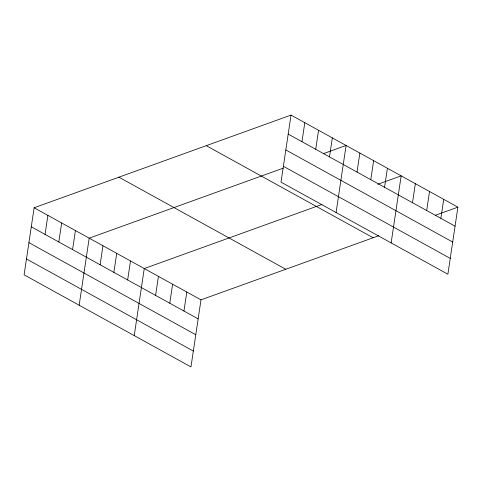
<?xml version="1.0" encoding="UTF-8"?>
<svg xmlns="http://www.w3.org/2000/svg" width="482" height="482" viewBox="0 0 482 482"><rect width="100%" height="100%" fill="white"/><g stroke="black" fill="none" stroke-linecap="round" stroke-linejoin="round"><path stroke-width="0.72" d="M291.032 115.084L281.012 182.142L447.88 274.228L457.9 207.164L291.032 115.084L34.12 207.772L24.1 274.836L190.968 366.916L200.988 299.858L378.774 235.716M45.049 234.391L47.887 215.37M58.816 241.982L61.654 222.967M72.577 249.58L75.421 230.565M79.169 305.22L89.188 238.162L283.223 168.158M100.111 264.775L102.955 245.76M113.879 272.372L116.722 253.357M127.646 279.97L130.489 260.955M134.231 335.611L144.257 268.552L322.036 204.404M155.596 295.394L158.439 276.379M169.778 303.22L172.622 284.205M183.961 311.047L186.805 292.032M301.961 141.696L304.799 122.675M315.722 149.293L318.566 130.273M329.489 156.891L332.333 137.87M336.075 212.532L346.1 145.468L323.494 153.625M357.023 172.086L359.867 153.065M370.791 179.678L373.634 160.663M384.558 187.275L387.401 168.26M391.143 242.916L401.163 175.858L377.852 184.269M412.508 202.699L415.351 183.684M426.691 210.526L429.534 191.511M440.873 218.358L443.717 199.337M435.294 215.321L457.9 207.164M288.194 134.098L455.056 226.185M285.82 149.95L452.688 242.036M283.38 166.29L450.248 258.37M206.254 145.672L373.116 237.753M118.903 177.183L285.772 269.269M34.12 207.772L200.988 299.858M31.282 226.793L198.144 318.873M28.908 242.645L195.776 334.731M26.468 258.979L193.336 351.065"/></g></svg>
